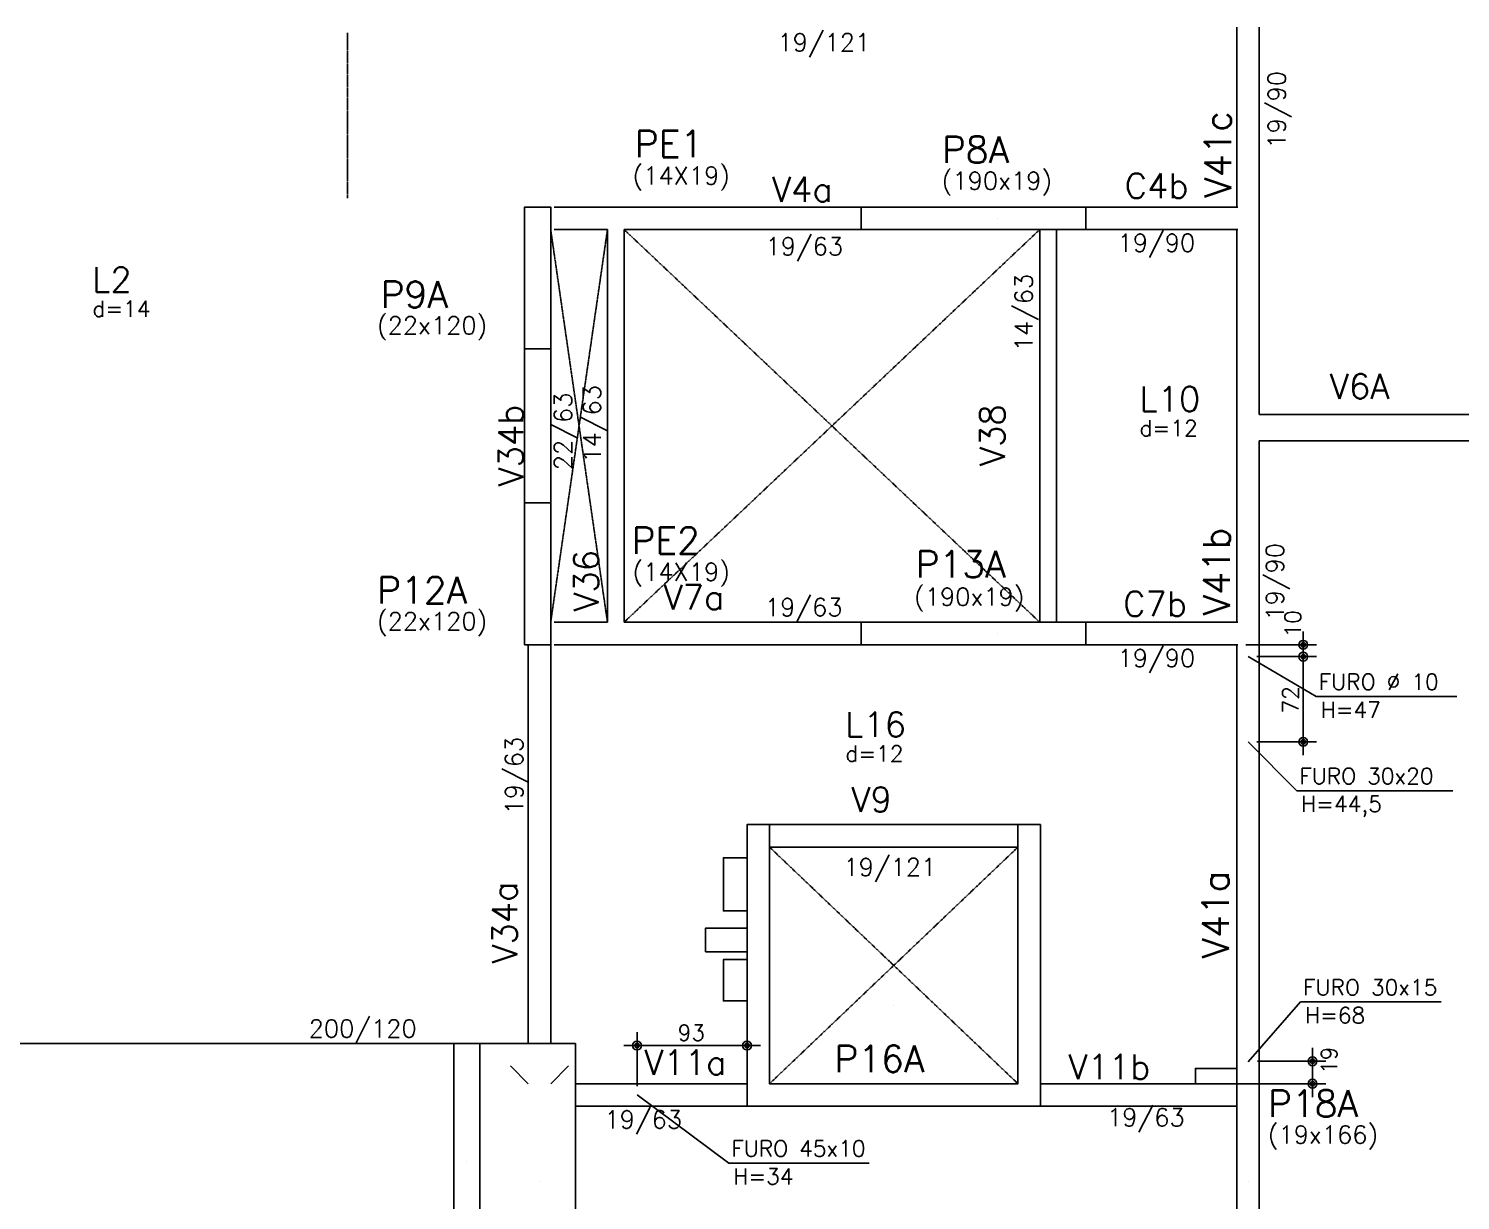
# Model space of a CAD drawing. Extents: x -40810 to 33675, y -2018 to 21213.
# Drawn here: x 15026 to 16236, y 2684 to 3674 of the extents above; entities that cross this region are included whole.
import ezdxf

# ---------------------------------------------------------------- set-up
doc = ezdxf.new("R2010")
doc.units = 0
doc.linetypes.add('ESTILO_TQS_0001', pattern=[1, 0.7, -0.3])
doc.linetypes.add('TRAZO_HUECO', pattern=[0.75, 0.5, -0.25])
for name, color, linetype in [('1', 5, 'Continuous'), ('10', 7, 'Continuous'), ('11', 22, 'Continuous'), ('12', 3, 'Continuous'), ('13', 7, 'Continuous'), ('211', 7, 'ESTILO_TQS_0001'), ('241', 7, 'TRAZO_HUECO'), ('242', 3, 'Continuous'), ('3', 2, 'Continuous'), ('4', 2, 'Continuous'), ('42', 7, 'Continuous'), ('6', 6, 'Continuous'), ('8', 5, 'Continuous'), ('9', 3, 'Continuous')]:
    doc.layers.add(name, color=color, linetype=linetype)
doc.styles.get("Standard").update_dxf_attribs({"font": 'romans.shx', "width": 0.8})

msp = doc.modelspace()

# ---------------------------------------------------------------- linework, layer by layer
at = {"layer": '1'}
for p, q in [((16046.927, 3675.191), (16046.927, 3523.191)), ((16065.927, 3675.191), (16065.927, 3347.687)), ((16046.927, 3172.191), (16046.927, 3504.191)), ((15466.927, 3403.191), (15466.927, 3273.191)), ((16612.927, 3347.687), (16065.927, 3347.687)), ((16612.927, 3325.687), (16065.927, 3325.687)), ((16065.927, 2782.191), (16065.927, 3325.687)), ((16047.927, 3172.191), (15919.427, 3172.191)), ((15466.927, 3153.191), (15466.927, 2816.191)), ((16046.927, 2782.191), (16046.927, 3153.191))]:
    msp.add_line(p, q, dxfattribs=at)
for points in [[(15528.427, 3523.191), (15469.927, 3523.191)], [(15729.427, 3523.191), (15528.427, 3523.191)], [(16047.927, 3523.191), (15919.427, 3523.191)], [(15469.927, 3504.191), (15514.927, 3504.191)], [(15514.927, 3504.191), (15514.927, 3172.191)], [(15528.927, 3504.191), (15729.427, 3504.191)], [(15528.927, 3172.191), (15528.927, 3504.191)], [(15880.427, 3504.191), (15880.427, 3172.191)], [(15894.427, 3172.191), (15894.427, 3504.191)], [(15919.427, 3504.191), (16047.927, 3504.191)], [(15444.927, 3403.191), (15444.927, 3273.191)], [(15514.927, 3172.191), (15469.927, 3172.191)], [(15729.427, 3172.191), (15528.927, 3172.191)], [(15447.927, 3153.191), (15447.927, 2816.191)], [(15469.927, 3153.191), (15528.427, 3153.191)], [(15528.427, 3153.191), (15729.427, 3153.191)], [(15919.427, 3153.191), (16047.927, 3153.191)], [(15861.927, 3001.191), (15651.927, 3001.191)], [(15651.927, 2982.191), (15861.927, 2982.191)], [(15384.927, 2816.191), (14870.927, 2816.191)], [(15466.927, 2816.191), (15406.927, 2816.191)], [(15487.927, 2816.191), (15466.927, 2816.191)], [(15487.927, 2816.191), (15487.927, 2616.191)], [(15632.927, 2782.191), (15487.927, 2782.191)], [(16046.927, 2782.191), (15880.927, 2782.191)], [(16066.927, 2782.191), (16065.927, 2782.191)], [(15487.927, 2763.191), (15632.927, 2763.191)], [(15880.927, 2763.191), (16046.927, 2763.191)]]:
    msp.add_lwpolyline(points, dxfattribs=at)
at = {"layer": '211'}
msp.add_line((15295.162, 3670.327), (15295.162, 3530.327), dxfattribs=at)
at = {"layer": '241'}
for p, q in [((15466.927, 3172.191), (15514.927, 3504.191)), ((15466.927, 3504.191), (15514.927, 3172.191)), ((15528.927, 3172.191), (15880.427, 3504.191)), ((15528.927, 3504.191), (15880.427, 3172.191)), ((15651.927, 2782.191), (15861.927, 2982.191)), ((15651.927, 2982.191), (15861.927, 2782.191))]:
    msp.add_line(p, q, dxfattribs=at)
at = {"layer": '242'}
for p, q in [((15844.427, 3513.691), (15844.427, 3513.691)), ((15444.927, 3463.191), (15444.927, 3463.191)), ((15444.927, 3213.191), (15444.927, 3213.191)), ((15844.427, 3162.691), (15844.427, 3162.691)), ((15756.927, 2848.671), (15756.927, 2848.671)), ((15395.927, 2716.191), (15395.927, 2716.191)), ((15457.427, 2699.191), (15457.427, 2699.191)), ((16056.427, 2699.191), (16056.427, 2699.191))]:
    msp.add_line(p, q, dxfattribs=at)
at = {"layer": '3'}
for points in [[(15444.927, 3403.191), (15466.927, 3403.191), (15466.927, 3523.191), (15444.927, 3523.191), (15444.927, 3403.191)], [(15729.427, 3504.191), (15919.427, 3504.191), (15919.427, 3523.191), (15729.427, 3523.191), (15729.427, 3504.191)], [(15444.927, 3153.191), (15466.927, 3153.191), (15466.927, 3273.191), (15444.927, 3273.191), (15444.927, 3153.191)], [(15729.427, 3153.191), (15919.427, 3153.191), (15919.427, 3172.191), (15729.427, 3172.191), (15729.427, 3153.191)], [(15861.927, 3001.191), (15861.927, 2782.191), (15651.927, 2782.191), (15651.927, 3001.191), (15632.927, 3001.191), (15632.927, 2763.191), (15880.927, 2763.191), (15880.927, 3001.191), (15861.927, 3001.191)], [(16046.927, 2616.191), (16065.927, 2616.191), (16065.927, 2782.191), (16046.927, 2782.191), (16046.927, 2616.191)]]:
    msp.add_lwpolyline(points, dxfattribs=at)
at = {"layer": '4'}
msp.add_lwpolyline([(15384.927, 2616.191), (15406.927, 2616.191), (15406.927, 2816.191), (15384.927, 2816.191), (15384.927, 2616.191)], dxfattribs=at)
at = {"layer": '42', "color": 70, "linetype": 'Continuous'}
for p, q in [((16103.071, 3164.441), (16103.071, 3131.941)), ((16046.927, 3153.191), (16046.927, 3153.191)), ((16054.427, 3153.191), (16114.321, 3153.191)), ((16103.071, 3154.441), (16103.071, 3059.941)), ((16056.427, 3143.191), (16056.427, 3143.191)), ((16056.427, 3143.191), (16056.427, 3143.191)), ((16063.927, 3143.191), (16114.321, 3143.191)), ((16063.927, 3143.191), (16114.321, 3143.191)), ((16056.427, 3071.191), (16056.427, 3071.191)), ((16063.927, 3071.191), (16114.321, 3071.191)), ((15539.927, 2780.191), (15539.927, 2825.72)), ((15632.927, 2789.691), (15632.927, 2825.72)), ((15644.177, 2814.47), (15528.677, 2814.47)), ((16110.927, 2770.941), (16110.927, 2812.441)), ((16056.802, 2801.191), (16056.802, 2801.191)), ((16064.302, 2801.191), (16122.177, 2801.191)), ((15539.927, 2772.691), (15539.927, 2772.691)), ((15632.927, 2782.191), (15632.927, 2782.191)), ((16046.927, 2782.191), (16046.927, 2782.191)), ((16054.427, 2782.191), (16122.177, 2782.191))]:
    msp.add_line(p, q, dxfattribs=at)
at = {"layer": '42'}
for p, q in [((16056.427, 3143.191), (16114.11, 3109.502)), ((16232.809, 3109.502), (16114.11, 3109.502)), ((16056.427, 3071.191), (16097.621, 3029.858)), ((16229.608, 3029.858), (16097.621, 3029.858)), ((16056.427, 2800.599), (16100.877, 2851.299)), ((16219.577, 2851.299), (16100.877, 2851.299)), ((15617.544, 2715.111), (15539.927, 2772.691)), ((15736.243, 2715.111), (15617.544, 2715.111))]:
    msp.add_line(p, q, dxfattribs=at)
for points in [[(15632.927, 2973.191), (15612.927, 2973.191), (15612.927, 2928.191), (15632.927, 2928.191), (15632.927, 2973.191)], [(15632.927, 2913.691), (15597.927, 2913.691), (15597.927, 2893.691), (15632.927, 2893.691), (15632.927, 2913.691)], [(15632.927, 2887.191), (15612.927, 2887.191), (15612.927, 2852.191), (15632.927, 2852.191), (15632.927, 2887.191)], [(16046.927, 2782.191), (16011.927, 2782.191), (16011.927, 2795.191), (16046.927, 2795.191), (16046.927, 2782.191)]]:
    msp.add_lwpolyline(points, dxfattribs=at)
at = {"layer": '42', "color": 70, "linetype": 'Continuous'}
for centre, radius in [((16103.071, 3153.191), 3.746), ((16103.071, 3143.191), 3.746), ((16103.071, 3143.191), 3.746), ((16103.071, 3153.191), 1.867), ((16103.071, 3143.191), 1.867), ((16103.071, 3143.191), 1.867), ((16103.071, 3071.191), 3.746), ((16103.071, 3071.191), 1.867), ((15539.927, 2814.47), 3.746), ((15539.927, 2814.47), 1.867), ((15632.927, 2814.47), 3.746), ((15632.927, 2814.47), 1.867), ((16110.927, 2801.191), 3.746), ((16110.927, 2801.191), 1.867), ((16110.927, 2782.191), 3.746), ((16110.927, 2782.191), 1.867)]:
    msp.add_circle(centre, radius, dxfattribs=at)
at = {"layer": '6'}
for p, q in [((15447.927, 2782.191), (15432.927, 2797.191)), ((15466.927, 2782.191), (15481.927, 2797.191))]:
    msp.add_line(p, q, dxfattribs=at)

# ---------------------------------------------------------------- texts
at = {"layer": '10'}
for s, p in [('L2', (15079.448, 3451.347)), ('L10', (15964.716, 3350.437)), ('L16', (15715.96, 3075.337))]:
    msp.add_text(s, height=21, dxfattribs=at).set_placement(p)
at = {"layer": '11'}
for s, p in [('19/121', (15658.609, 3654.853)), ('19/63', (15648.591, 3482.478)), ('19/90', (15946.177, 3485.441)), ('19/63', (15648.039, 3177.463)), ('19/90', (15946.177, 3134.441)), ('19/121', (15714.402, 2957.792)), ('200/120', (15262.349, 2821.336)), ('19/63', (15512.427, 2744.441)), ('19/63', (15937.233, 2746.292))]:
    msp.add_text(s, height=15, dxfattribs=at).set_placement(p)
for s, p in [('19/90', (16088.203, 3572.548)), ('14/63', (15874.324, 3401.2)), ('14/63', (15509.302, 3307.191)), ('22/63', (15484.912, 3300.775)), ('19/90', (16086.665, 3173.619)), ('19/63', (15443.563, 3009.824))]:
    msp.add_text(s, height=15, rotation=90, dxfattribs=at).set_placement(p)
at = {"layer": '12'}
for s, p in [('(190x19)', (15797.536, 3537.905)), ('(22x120)', (15320.099, 3415.598)), ('(190x19)', (15774.164, 3186.321)), ('(22x120)', (15320.099, 3165.598)), ('(19x166)', (16073.175, 2731.65))]:
    msp.add_text(s, height=15, dxfattribs=at).set_placement(p)
at = {"layer": '13'}
for s, p in [('d=14', (15079.448, 3430.452)), ('d=12', (15964.716, 3329.542)), ('d=12', (15715.96, 3054.442))]:
    msp.add_text(s, height=13.5, dxfattribs=at).set_placement(p)
at = {"layer": '42', "color": 70, "linetype": 'Continuous'}
for s, p in [('10', (16100.986, 3159.329)), ('72', (16099.021, 3095.041)), ('19', (16131.615, 2790.381))]:
    msp.add_text(s, height=13.5, rotation=90, dxfattribs=at).set_placement(p)
at = {"layer": '42'}
for s, p in [('FURO %%c 10', (16116.306, 3115.122)), ('H=47', (16117.839, 3091.542)), ('FURO 30x20', (16099.817, 3035.478)), ('H=44,5', (16101.35, 3011.898)), ('FURO 30x15', (16103.073, 2856.92)), ('H=68', (16104.606, 2833.34)), ('FURO 45x10', (15619.74, 2720.732)), ('H=34', (15621.273, 2697.152))]:
    msp.add_text(s, height=13.5, dxfattribs=at).set_placement(p)
at = {"layer": '42', "color": 70, "linetype": 'Continuous'}
msp.add_text('93', height=13.5, dxfattribs=at).set_placement((15574.277, 2818.52))
at = {"layer": '8'}
for s, height, p in [('V41c', 22.5, (16042.061, 3531.029)), ('V34b', 21, (15443.74, 3286.918)), ('V38', 21, (15850.767, 3304.222)), ('V41b', 22.5, (16041.115, 3178.089)), ('V36', 21, (15507.401, 3181.128)), ('V41a', 22.5, (16040.158, 2888.062)), ('V34a', 21, (15438.475, 2883.656))]:
    msp.add_text(s, height=height, rotation=90, dxfattribs=at).set_placement(p)
for s, p in [('V4a', (15653.981, 3527.579)), ('C4b', (15952.231, 3530.637)), ('V6A', (16125.542, 3361.068)), ('V7a', (15562.383, 3182.896)), ('C7b', (15950.859, 3177.315)), ('V9', (15721.133, 3011.896)), ('V11a', (15546.129, 2789.752)), ('V11b', (15904.627, 2785.964))]:
    msp.add_text(s, height=21, dxfattribs=at).set_placement(p)
at = {"layer": '9'}
for s, height, p in [('PE1', 22.5, (15538.008, 3565.355)), ('P8A', 22.5, (15797.536, 3560.405)), ('(14X19)', 15, (15536.172, 3542.181)), ('P9A', 22.5, (15323.099, 3438.098)), ('PE2', 22.5, (15535.193, 3230.136)), ('P13A', 22.5, (15775.31, 3209.966)), ('(14X19)', 15, (15536.123, 3207.331)), ('P12A', 22.5, (15320.099, 3188.098)), ('P16A', 22.5, (15706.668, 2792.047)), ('P18A', 22.5, (16073.175, 2754.15))]:
    msp.add_text(s, height=height, dxfattribs=at).set_placement(p)

doc.saveas('drawing.dxf')
